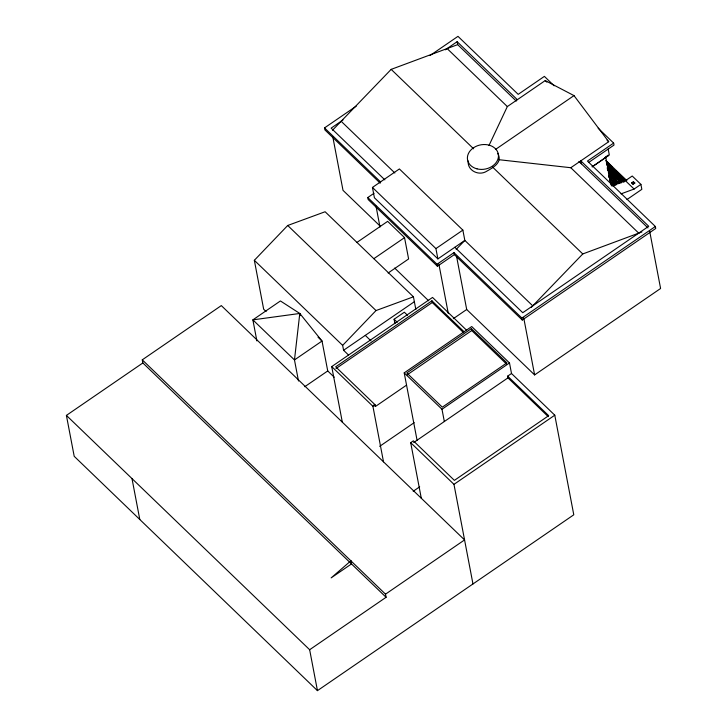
<?xml version="1.0" encoding="UTF-8"?>
<svg xmlns="http://www.w3.org/2000/svg" width="727" height="727" viewBox="0 0 727 727"><rect width="100%" height="100%" fill="white"/><g stroke="black" fill="none" stroke-linecap="round" stroke-linejoin="round"><path stroke-width="1.09" d="M497.695 153.361C503.329 162.793 492.115 168.101 485.527 171.899C477.821 175.77 467.134 170.091 468.215 160.958M633.008 184.276L633.117 182.777L631.599 182.922L633.008 184.276L634.835 183.031L633.426 181.677L631.599 182.922M256.885 340.918L252.869 319.862L280.422 300.96L299.788 313.464L294.471 359.938L298.488 380.993M633.426 181.677L633.244 182.795M488.971 145.527L507.337 106.569L545.223 80.579L573.994 95.6L608.69 141.72L570.804 167.719L499.067 159.722M266.082 311.556L263.674 309.239L254.341 260.311L287.719 225.479L325.114 211.748L413.427 296.816L415.835 309.42M348.469 354.976L343.58 350.269L342.644 345.38L376.023 310.556L413.427 296.816M332.484 130.251L391.171 69.374L457.683 44.638L516.27 101.071M456.174 249.397L464.835 240.419L462.863 230.105L399.387 168.955L372.442 187.439L374.414 197.762L437.881 258.903L464.835 240.419L532.746 305.849M531.173 307.485L582.772 253.95L641.896 231.968M380.221 183.195L324.887 129.897L324.506 127.916L356.248 106.151M429.984 55.561L457.983 36.35L518.197 94.356L544.387 76.38L554.165 85.804M343.008 119.991L331.139 128.134L384.847 179.869M445.26 49.836L457.129 41.703L517.333 99.708M437.409 266.236L437.027 264.255L453.975 252.632L454.348 254.614L437.409 266.236L368.162 199.525L367.78 197.544L374.023 193.264M386.101 597.276L142.855 362.955L142.265 359.838L221.317 305.594L464.562 539.925L385.51 594.168L386.101 597.276L309.647 649.729L317.454 690.65L573.785 514.798L554.783 415.19L511.508 373.505L509.491 362.946L471.714 326.55L404.212 372.86L417.098 440.408M317.454 690.65L74.209 456.32L66.402 415.399L142.855 362.955M356.948 242.418L387.655 221.353L404.539 237.62L408.61 258.948L388.145 272.988M495.423 149.508L573.994 95.6M373.842 258.685L404.539 237.62M437.881 258.903L435.918 248.589L462.863 230.105M598.157 128.179L613.633 143.092L587.443 161.067L655.363 226.488L655.736 228.469L522.268 320.034L454.348 254.614M588.752 162.403L614.015 145.073L613.633 143.092M604.9 157.677L608.508 155.205M605.282 157.541L606.772 156.196M592.16 166.792L609.317 155.015L608.154 148.881M343.58 350.269L414.363 301.705M394.934 323.66L394.089 319.253L404.339 312.219L407.502 315.264M342.326 422.169L331.721 366.599L432.538 297.434L466.461 330.103M304.767 386.709L327.732 370.952L322.025 341.036L299.788 313.464L252.869 319.862L294.471 359.938L322.025 341.036L318.026 337.183M464.099 331.776L431.938 300.796L335.692 366.826L375.087 404.775L375.414 406.493L406.547 385.128M336.019 368.544L432.265 302.514L431.938 300.796M621.04 193.864L634.098 189.047L640.905 184.376L632.226 176.016L625.42 180.687L611.352 185.876M453.321 318.671L466.698 309.493L456.647 256.804M626.974 199.534L641.85 189.329L640.905 184.376M471.378 328.631L406.793 372.942L442.325 407.175L506.919 362.864L471.378 328.631L471.741 330.54L506.474 364M407.156 374.85L471.741 330.54M383.511 461.845L372.906 406.275L375.087 404.775M522.268 320.034L521.886 318.062L655.363 226.488M379.667 446.351L414.199 422.651M444.333 421.524L441.989 409.256L509.491 362.946M421.287 498.24L410.691 442.67L413.354 440.835L454.393 480.374L548.676 415.68L507.637 376.15L511.508 373.505M413.681 442.552L507.964 377.867L507.637 376.15M466.698 309.493L534.609 374.914L660.598 288.483L649.711 231.413M413.19 491.279L419.67 486.836M472.968 583.963L453.966 484.355L554.783 415.19M592.196 166.828L605.709 157.495M634.835 183.031L633.172 182.413L632.99 182.968M545.223 80.579L546.849 82.142M607.063 140.157L608.69 141.72M605.927 160.522L626.874 180.696M606.027 161.049L612.47 167.255M616.505 171.136L626.165 180.45M607.036 163.057L634.098 189.047M606.345 162.884L617.623 173.753M620.849 176.852L624.875 180.732M606.554 164.157L624.284 181.232M606.654 164.647L615.515 173.19M617.932 175.516L624.375 181.723M607.672 166.737L623.784 182.25M607.781 167.31L618.259 177.397M607.19 167.819L621.694 181.795M607.29 168.328L621.785 182.295M607.354 169.882L621.049 183.077M608.245 171.09L616.296 178.851M618.713 181.177L620.331 182.731M608.308 172.626L619.586 183.495M609.208 173.926L618.877 183.24M609.253 175.325L618.114 183.867M608.554 175.116L611.77 178.224M615.805 182.104L617.414 183.658M608.563 176.388L616.623 184.149M608.69 177.043L615.942 184.022M609.462 178.878L615.905 185.085M612.834 182.759L615.251 185.094M609.544 180.523L614.379 185.176M612.125 183.695L613.733 185.249M610.435 182.959L613.661 186.067M611.398 184.567L613.006 186.121M578.928 161.43L647.957 227.933M447.123 48.564L507.337 106.569M570.804 167.719L638.724 233.14M391.171 69.374L473.622 148.808M492.606 167.092L582.772 253.95M341.145 121.273L394.852 172.999M454.829 247.28L522.749 312.71L648.729 226.279L580.809 160.849L581.373 163.784M324.506 127.916L380.657 182.004M453.975 252.632L521.886 318.062M372.442 187.439L435.918 248.589M367.78 197.544L437.027 264.255M380.439 226.397L343.008 190.338L332.748 136.558M432.265 302.514L463.617 332.721M394.688 268.072L428.648 300.778M507.964 377.867L548.203 416.626M394.089 319.253L397.251 322.297M287.719 225.479L376.023 310.556M365.29 335.374L370.988 340.872M404.212 372.86L441.989 409.256M254.341 260.311L342.644 345.38M373.805 404.939L375.414 406.493M331.721 366.599L372.906 406.275M410.691 442.67L453.966 484.355M327.732 370.952L334.211 377.195M142.265 359.838L385.51 594.168M66.402 415.399L309.647 649.729M633.444 182.986L633.19 183.159M607.708 155.333L607.836 156.014M605.8 157.577L610.998 184.84M523.722 317.844L534.609 374.914M457.129 41.703L457.683 44.638M438.863 264.037L448.286 313.428M376.023 206.186L379.994 227.042M299.788 313.464L300.196 315.618M131.987 478.575L139.793 519.496M350.896 560.817L331.148 577.892L351.486 563.934L350.896 560.817M477.012 168.855A15.649 12.314 -10.8 0 0 498.34 154.233A15.649 12.314 -10.8 0 0 473.441 147.826A15.649 12.314 -10.8 0 0 477.012 168.855"/></g></svg>
